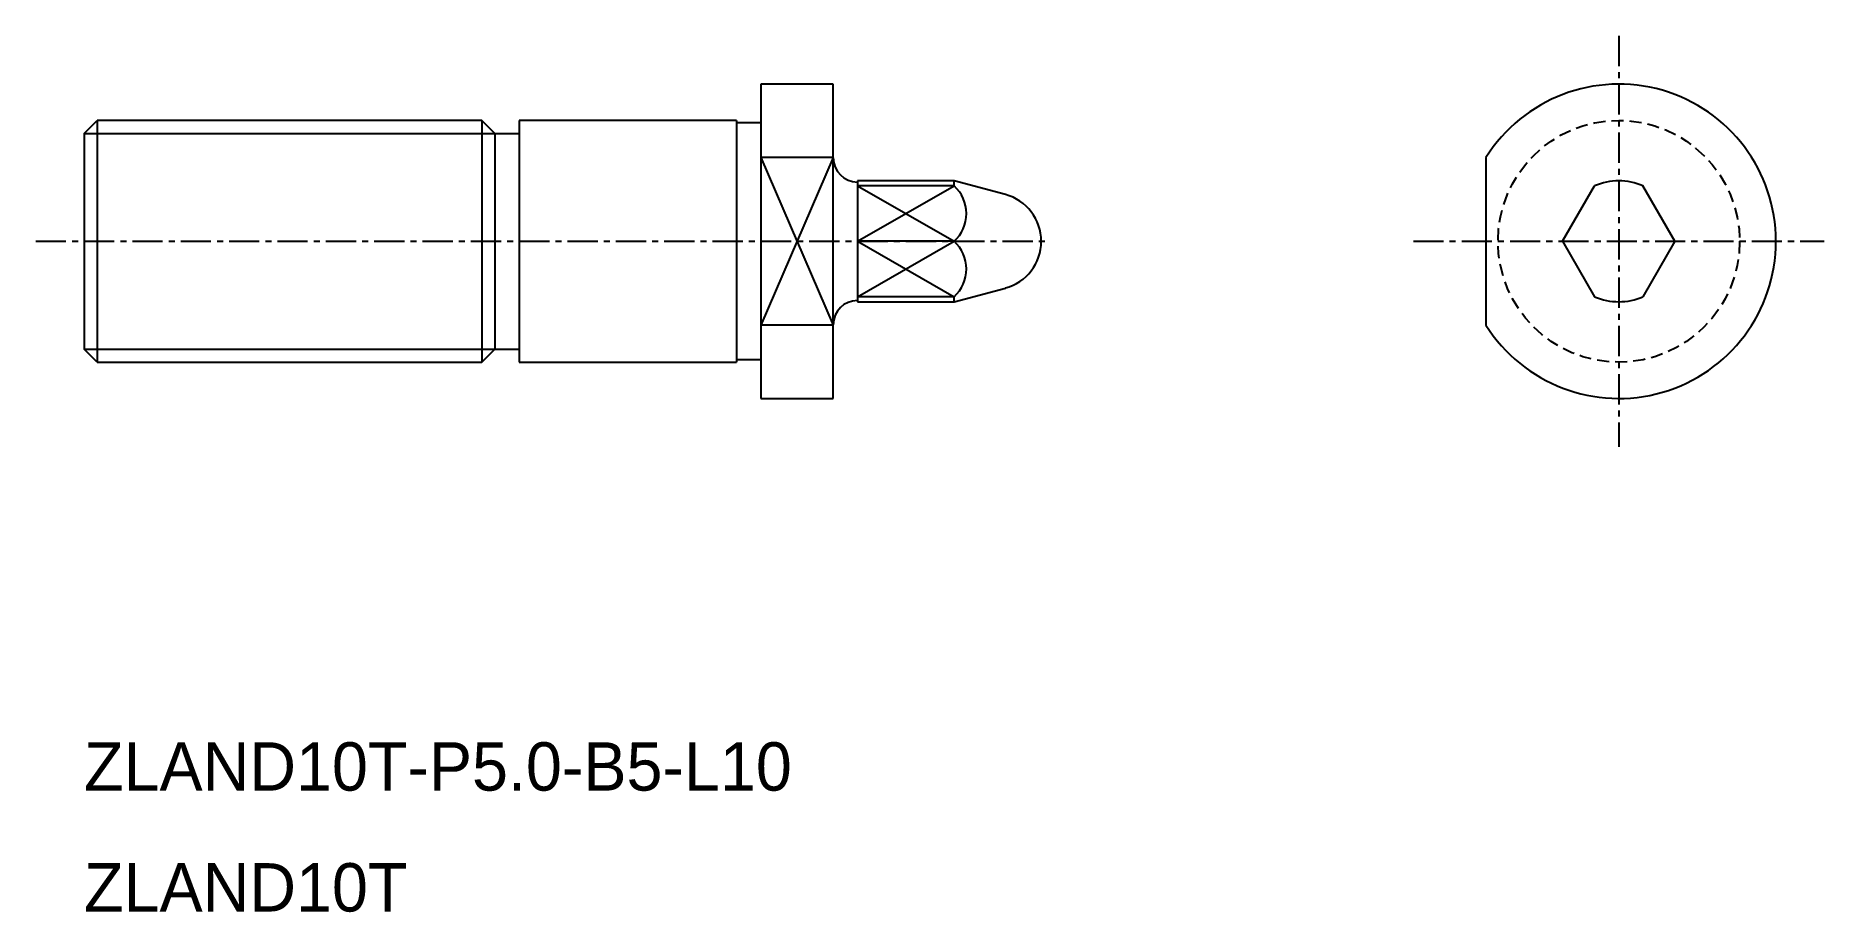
# Model space of a CAD drawing. Extents: x -1512.9 to -1438.9, y -81.3 to -45.
import ezdxf

# ---------------------------------------------------------------- set-up
doc = ezdxf.new("R2010")
doc.units = 0
doc.linetypes.add('CENTER', pattern=[2, 1.25, -0.25, 0.25, -0.25])
doc.linetypes.add('DASHED', pattern=[0.75, 0.5, -0.25])
doc.layers.get('0').update_dxf_attribs({"linetype": 'CONTINUOUS'})
doc.layers.add('CENTER', color=1, linetype='CENTER')

msp = doc.modelspace()

# ---------------------------------------------------------------- linework, layer by layer
at = {"color": 7, "linetype": 'CONTINUOUS'}
for p, q in [((-1479.906, -47.029), (-1482.906, -47.029)), ((-1482.906, -47.029), (-1482.906, -60.029)), ((-1479.906, -60.029), (-1479.906, -47.029)), ((-1510.906, -49.071), (-1510.364, -48.529)), ((-1494.447, -48.529), (-1510.364, -48.529)), ((-1510.364, -48.529), (-1510.364, -58.529)), ((-1493.906, -49.071), (-1494.447, -48.529)), ((-1494.447, -48.529), (-1494.447, -58.529)), ((-1483.906, -48.529), (-1492.906, -48.529)), ((-1492.906, -48.529), (-1492.906, -58.529)), ((-1483.906, -48.529), (-1483.906, -58.529)), ((-1482.906, -48.629), (-1483.906, -48.629)), ((-1510.906, -49.071), (-1510.906, -57.988)), ((-1493.906, -49.071), (-1493.906, -57.988)), ((-1493.906, -49.071), (-1492.906, -49.071)), ((-1478.906, -51.029), (-1478.906, -56.029)), ((-1474.906, -51.029), (-1478.906, -51.029)), ((-1474.906, -51.238), (-1474.906, -51.029)), ((-1472.786, -51.597), (-1474.906, -51.029)), ((-1449.729, -53.529), (-1448.406, -51.238)), ((-1445.083, -53.529), (-1446.406, -51.238)), ((-1449.729, -53.529), (-1448.406, -55.82)), ((-1445.083, -53.529), (-1446.406, -55.82)), ((-1474.906, -56.029), (-1472.786, -55.461)), ((-1478.906, -56.029), (-1474.906, -56.029)), ((-1474.906, -56.029), (-1474.906, -55.82)), ((-1510.364, -58.529), (-1510.906, -57.988)), ((-1494.447, -58.529), (-1493.906, -57.988)), ((-1493.906, -57.988), (-1492.906, -57.988)), ((-1482.906, -58.429), (-1483.906, -58.429)), ((-1510.364, -58.529), (-1494.447, -58.529)), ((-1492.906, -58.529), (-1483.906, -58.529)), ((-1482.906, -60.029), (-1479.906, -60.029))]:
    msp.add_line(p, q, dxfattribs=at)
at = {"color": 3, "linetype": 'CONTINUOUS'}
for p, q in [((-1510.906, -49.071), (-1493.906, -49.071)), ((-1482.906, -50.065), (-1479.906, -56.993)), ((-1479.906, -50.065), (-1482.906, -56.993)), ((-1478.906, -51.238), (-1474.906, -53.529)), ((-1478.906, -53.529), (-1474.906, -51.238)), ((-1478.906, -53.529), (-1474.906, -55.82)), ((-1478.906, -55.82), (-1474.906, -53.529)), ((-1510.906, -57.988), (-1493.906, -57.988))]:
    msp.add_line(p, q, dxfattribs=at)
for p, q in [((-1479.906, -50.065), (-1482.906, -50.065)), ((-1452.906, -50.065), (-1452.906, -56.993)), ((-1474.906, -51.238), (-1478.906, -51.238)), ((-1474.906, -53.529), (-1478.906, -53.529)), ((-1474.906, -55.82), (-1478.906, -55.82)), ((-1479.906, -56.993), (-1482.906, -56.993))]:
    msp.add_line(p, q)
at = {"color": 3, "linetype": 'DASHED'}
msp.add_circle((-1447.406, -53.529), 5, dxfattribs=at)
at = {"color": 7, "linetype": 'CONTINUOUS'}
for centre, radius, start, end in [((-1447.406, -53.529), 6.5, 212.20423, 147.79577), ((-1447.406, -53.529), 2.5, 66.42182, 113.57818), ((-1473.303, -53.529), 2, 285, 75), ((-1447.406, -53.529), 2.5, 246.42182, 293.57818)]:
    msp.add_arc(centre, radius, start, end, dxfattribs=at)
at = {"color": 7}
for centre, start, end in [((-1478.906, -50.079), 180, 270), ((-1478.906, -56.979), 90, 180)]:
    msp.add_arc(centre, 1, start, end, dxfattribs=at)
for centre in [(-1475.943, -52.383), (-1475.943, -54.675)]:
    msp.add_arc(centre, 1.545, 312.14927, 47.85073)
at = {"layer": 'CENTER', "color": 1, "linetype": 'CENTER'}
for p, q in [((-1447.406, -45.029), (-1447.406, -62.029)), ((-1512.906, -53.529), (-1470.906, -53.529)), ((-1455.906, -53.529), (-1438.906, -53.529))]:
    msp.add_line(p, q, dxfattribs=at)

# ---------------------------------------------------------------- texts
at = {"color": 7, "linetype": 'CONTINUOUS'}
for s, p in [('ZLAND10T-P5.0-B5-L10', (-1510.906, -76.25)), ('ZLAND10T', (-1510.906, -81.25))]:
    msp.add_text(s, height=2, dxfattribs=at).set_placement(p)

doc.saveas('drawing.dxf')
